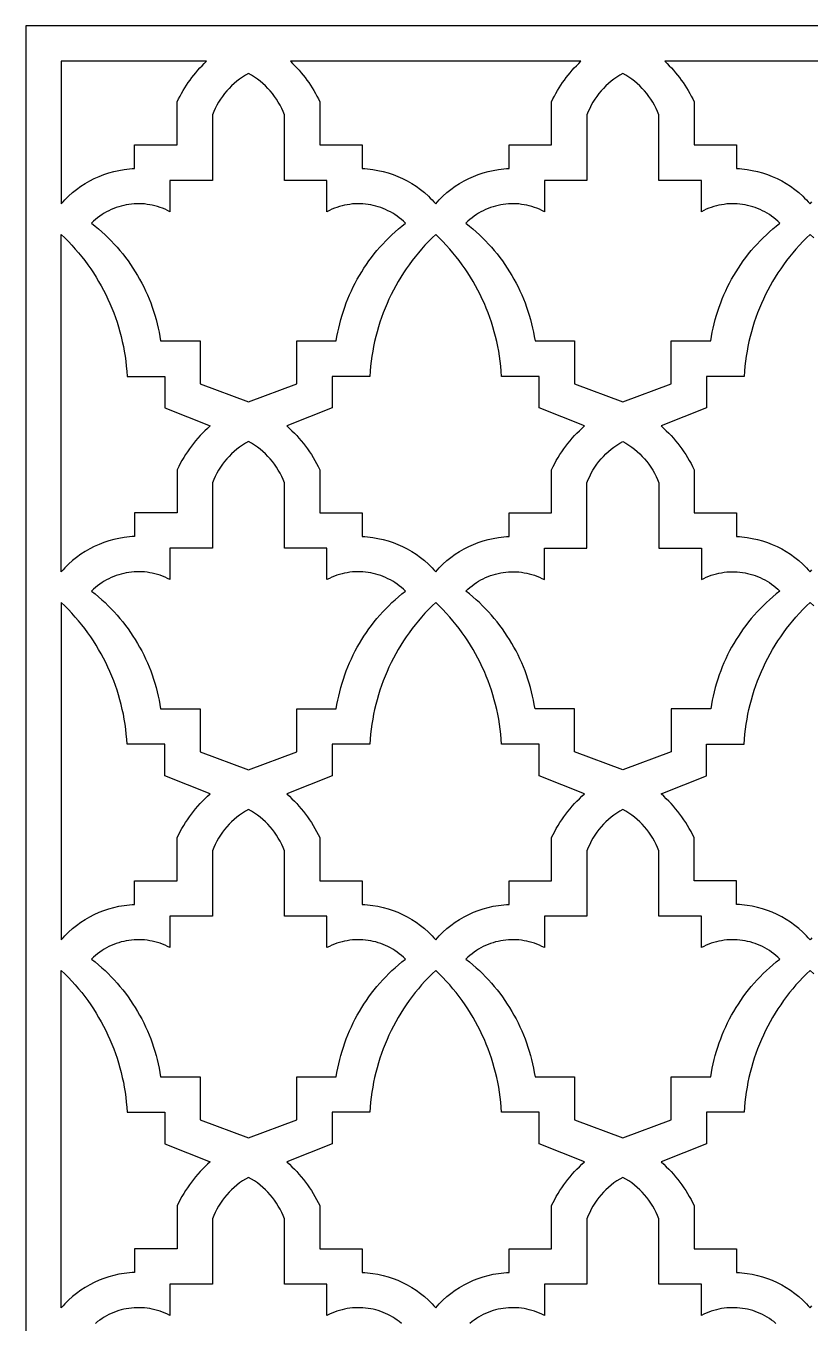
# Model space of a CAD drawing. Extents: x -87 to 87, y -146 to 146.
# Drawn here: x -86.5 to 0, y 2.7 to 145.8 of the extents above; entities that cross this region are included whole.
import ezdxf

# ---------------------------------------------------------------- set-up
doc = ezdxf.new("R2010")
doc.units = 0
doc.layers.get('0').update_dxf_attribs({"linetype": 'CONTINUOUS'})
doc.layers.add('COUCHE_1', color=18, linetype='CONTINUOUS')

msp = doc.modelspace()

# ---------------------------------------------------------------- linework, layer by layer
msp.add_lwpolyline([(-86.5, -145.85), (86.5, -145.85), (86.5, 145.85), (-86.5, 145.85)], close=True)
at = {"layer": 'COUCHE_1'}
for points in [[(-82.6, 126.22), (-82.41, 126.44), (-82.21, 126.65), (-81.8, 127.06), (-81.37, 127.45), (-80.92, 127.81), (-80.45, 128.15), (-79.97, 128.46), (-79.47, 128.75), (-78.96, 129.01), (-78.44, 129.25), (-77.9, 129.45), (-77.36, 129.63), (-76.8, 129.79), (-76.24, 129.91), (-75.67, 130.01), (-75.38, 130.05), (-75.09, 130.08), (-74.8, 130.1), (-74.51, 130.11), (-74.51, 132.71), (-69.82, 132.71), (-69.82, 137.49), (-69.66, 137.8), (-69.5, 138.11), (-69.34, 138.41), (-69.16, 138.71), (-68.98, 139.01), (-68.8, 139.3), (-68.6, 139.59), (-68.4, 139.87), (-68.2, 140.15), (-67.98, 140.42), (-67.76, 140.69), (-67.54, 140.95), (-67.31, 141.21), (-67.07, 141.46), (-66.83, 141.71), (-66.58, 141.95), (-82.6, 141.95)], [(-57.33, 141.95), (-57.08, 141.71), (-56.84, 141.46), (-56.6, 141.21), (-56.37, 140.95), (-56.14, 140.69), (-55.92, 140.42), (-55.71, 140.15), (-55.5, 139.87), (-55.3, 139.59), (-55.11, 139.3), (-54.92, 139.01), (-54.74, 138.71), (-54.57, 138.41), (-54.4, 138.11), (-54.24, 137.8), (-54.09, 137.49), (-54.09, 132.71), (-49.4, 132.71), (-49.4, 130.11), (-49.11, 130.1), (-48.82, 130.08), (-48.24, 130.01), (-47.67, 129.91), (-47.1, 129.79), (-46.55, 129.63), (-46, 129.45), (-45.47, 129.25), (-44.95, 129.01), (-44.44, 128.75), (-43.94, 128.46), (-43.46, 128.15), (-42.99, 127.81), (-42.54, 127.45), (-42.11, 127.06), (-41.9, 126.86), (-41.7, 126.65), (-41.5, 126.44), (-41.3, 126.22), (-41.11, 126.44), (-40.91, 126.65), (-40.5, 127.06), (-40.06, 127.45), (-39.61, 127.81), (-39.15, 128.15), (-38.67, 128.46), (-38.17, 128.75), (-37.66, 129.01), (-37.14, 129.25), (-36.6, 129.45), (-36.06, 129.63), (-35.5, 129.79), (-34.94, 129.91), (-34.37, 130.01), (-34.08, 130.05), (-33.79, 130.08), (-33.5, 130.1), (-33.21, 130.11), (-33.21, 132.71), (-28.51, 132.71), (-28.51, 137.49), (-28.36, 137.8), (-28.2, 138.11), (-28.03, 138.41), (-27.86, 138.71), (-27.68, 139.01), (-27.49, 139.3), (-27.3, 139.59), (-27.1, 139.87), (-26.89, 140.15), (-26.68, 140.42), (-26.46, 140.69), (-26.24, 140.95), (-26.01, 141.21), (-25.77, 141.46), (-25.52, 141.71), (-25.28, 141.95)], [(-79.27, 124.08), (-78.88, 123.77), (-78.51, 123.46), (-78.14, 123.14), (-77.78, 122.81), (-77.44, 122.48), (-77.1, 122.13), (-76.76, 121.78), (-76.44, 121.43), (-76.13, 121.06), (-75.82, 120.69), (-75.53, 120.31), (-75.24, 119.92), (-74.97, 119.53), (-74.7, 119.13), (-74.44, 118.73), (-74.2, 118.31), (-73.96, 117.9), (-73.73, 117.48), (-73.51, 117.05), (-73.31, 116.61), (-73.11, 116.18), (-72.92, 115.73), (-72.74, 115.29), (-72.58, 114.83), (-72.42, 114.38), (-72.28, 113.92), (-72.14, 113.45), (-72.02, 112.99), (-71.91, 112.51), (-71.81, 112.04), (-71.72, 111.56), (-71.64, 111.08), (-67.28, 111.08), (-67.28, 106.34), (-61.95, 104.35), (-56.63, 106.34), (-56.63, 111.08), (-52.27, 111.08), (-52.19, 111.56), (-52.1, 112.04), (-52, 112.51), (-51.89, 112.99), (-51.76, 113.45), (-51.63, 113.92), (-51.48, 114.38), (-51.33, 114.83), (-51.16, 115.29), (-50.99, 115.73), (-50.8, 116.18), (-50.6, 116.61), (-50.39, 117.05), (-50.18, 117.48), (-49.95, 117.9), (-49.71, 118.31), (-49.46, 118.73), (-49.21, 119.13), (-48.94, 119.53), (-48.66, 119.92), (-48.38, 120.31), (-48.08, 120.69), (-47.78, 121.06), (-47.46, 121.43), (-47.14, 121.78), (-46.81, 122.13), (-46.47, 122.48), (-46.12, 122.81), (-45.76, 123.14), (-45.4, 123.46), (-45.03, 123.77), (-44.64, 124.08), (-44.85, 124.3), (-45.08, 124.49), (-45.31, 124.68), (-45.55, 124.86), (-45.79, 125.03), (-46.04, 125.18), (-46.3, 125.33), (-46.56, 125.46), (-46.82, 125.59), (-47.09, 125.7), (-47.36, 125.8), (-47.63, 125.89), (-47.91, 125.97), (-48.19, 126.04), (-48.47, 126.1), (-48.76, 126.15), (-49.04, 126.18), (-49.33, 126.21), (-49.62, 126.22), (-49.91, 126.22), (-50.2, 126.22), (-50.49, 126.2), (-50.77, 126.16), (-51.06, 126.12), (-51.35, 126.07), (-51.63, 126), (-51.92, 125.92), (-52.2, 125.83), (-52.48, 125.73), (-52.75, 125.62), (-53.03, 125.49), (-53.29, 125.35), (-53.29, 128.81), (-57.99, 128.81), (-57.99, 136.03), (-58.13, 136.4), (-58.29, 136.75), (-58.47, 137.09), (-58.66, 137.43), (-58.86, 137.76), (-59.08, 138.07), (-59.31, 138.38), (-59.56, 138.68), (-59.82, 138.96), (-60.09, 139.23), (-60.37, 139.5), (-60.67, 139.75), (-60.97, 139.98), (-61.29, 140.2), (-61.62, 140.41), (-61.95, 140.61), (-62.29, 140.41), (-62.62, 140.2), (-62.93, 139.98), (-63.24, 139.75), (-63.54, 139.5), (-63.82, 139.23), (-64.09, 138.96), (-64.35, 138.68), (-64.59, 138.38), (-64.82, 138.07), (-65.04, 137.76), (-65.25, 137.43), (-65.44, 137.09), (-65.61, 136.75), (-65.77, 136.4), (-65.92, 136.03), (-65.92, 128.81), (-70.61, 128.81), (-70.61, 125.35), (-70.88, 125.49), (-71.15, 125.62), (-71.43, 125.73), (-71.71, 125.83), (-71.99, 125.92), (-72.27, 126), (-72.56, 126.07), (-72.85, 126.12), (-73.13, 126.16), (-73.42, 126.2), (-73.71, 126.22), (-74, 126.22), (-74.29, 126.22), (-74.58, 126.21), (-74.86, 126.18), (-75.15, 126.15), (-75.43, 126.1), (-75.72, 126.04), (-76, 125.97), (-76.27, 125.89), (-76.55, 125.8), (-76.82, 125.7), (-77.09, 125.59), (-77.35, 125.46), (-77.61, 125.33), (-77.86, 125.18), (-78.11, 125.03), (-78.36, 124.86), (-78.59, 124.68), (-78.83, 124.49), (-79.05, 124.3)], [(-37.97, 124.08), (-37.58, 123.77), (-37.21, 123.46), (-36.84, 123.14), (-36.48, 122.81), (-36.13, 122.48), (-35.79, 122.13), (-35.46, 121.78), (-35.14, 121.43), (-34.83, 121.06), (-34.52, 120.69), (-34.23, 120.31), (-33.94, 119.92), (-33.67, 119.53), (-33.4, 119.13), (-33.14, 118.73), (-32.89, 118.31), (-32.66, 117.9), (-32.43, 117.48), (-32.21, 117.05), (-32, 116.61), (-31.81, 116.18), (-31.62, 115.73), (-31.44, 115.29), (-31.28, 114.83), (-31.12, 114.38), (-30.98, 113.92), (-30.84, 113.45), (-30.72, 112.99), (-30.61, 112.51), (-30.51, 112.04), (-30.42, 111.56), (-30.34, 111.08), (-25.97, 111.08), (-25.97, 106.34), (-20.65, 104.35), (-15.33, 106.34), (-15.33, 111.08), (-10.96, 111.08), (-10.89, 111.56), (-10.8, 112.04), (-10.7, 112.51), (-10.58, 112.99), (-10.46, 113.45), (-10.33, 113.92), (-10.18, 114.38), (-10.03, 114.83), (-9.86, 115.29), (-9.68, 115.73), (-9.5, 116.18), (-9.3, 116.61), (-9.09, 117.05), (-8.87, 117.48), (-8.65, 117.9), (-8.41, 118.31), (-8.16, 118.73), (-7.9, 119.13), (-7.64, 119.53), (-7.36, 119.92), (-7.07, 120.31), (-6.78, 120.69), (-6.48, 121.06), (-6.16, 121.43), (-5.84, 121.78), (-5.51, 122.13), (-5.17, 122.48), (-4.82, 122.81), (-4.46, 123.14), (-4.1, 123.46), (-3.72, 123.77), (-3.34, 124.08), (-3.55, 124.3), (-3.78, 124.49), (-4.01, 124.68), (-4.25, 124.86), (-4.49, 125.03), (-4.74, 125.18), (-4.99, 125.33), (-5.25, 125.46), (-5.52, 125.59), (-5.78, 125.7), (-6.06, 125.8), (-6.33, 125.89), (-6.61, 125.97), (-6.89, 126.04), (-7.17, 126.1), (-7.45, 126.15), (-7.74, 126.18), (-8.03, 126.21), (-8.32, 126.22), (-8.61, 126.22), (-8.89, 126.22), (-9.18, 126.2), (-9.47, 126.16), (-9.76, 126.12), (-10.05, 126.07), (-10.33, 126), (-10.61, 125.92), (-10.9, 125.83), (-11.17, 125.73), (-11.45, 125.62), (-11.72, 125.49), (-11.99, 125.35), (-11.99, 128.81), (-16.68, 128.81), (-16.68, 136.03), (-16.83, 136.4), (-16.99, 136.75), (-17.17, 137.09), (-17.36, 137.43), (-17.56, 137.76), (-17.78, 138.07), (-18.01, 138.38), (-18.26, 138.68), (-18.52, 138.96), (-18.79, 139.23), (-19.07, 139.5), (-19.36, 139.75), (-19.67, 139.98), (-19.99, 140.2), (-20.31, 140.41), (-20.65, 140.61), (-20.99, 140.41), (-21.32, 140.2), (-21.63, 139.98), (-21.94, 139.75), (-22.23, 139.5), (-22.52, 139.23), (-22.79, 138.96), (-23.04, 138.68), (-23.29, 138.38), (-23.52, 138.07), (-23.74, 137.76), (-23.95, 137.43), (-24.14, 137.09), (-24.31, 136.75), (-24.47, 136.4), (-24.62, 136.03), (-24.62, 128.81), (-29.31, 128.81), (-29.31, 125.35), (-29.58, 125.49), (-29.85, 125.62), (-30.13, 125.73), (-30.41, 125.83), (-30.69, 125.92), (-30.97, 126), (-31.26, 126.07), (-31.54, 126.12), (-31.83, 126.16), (-32.12, 126.2), (-32.41, 126.22), (-32.7, 126.22), (-32.99, 126.22), (-33.27, 126.21), (-33.56, 126.18), (-33.85, 126.15), (-34.13, 126.1), (-34.41, 126.04), (-34.69, 125.97), (-34.97, 125.89), (-35.25, 125.8), (-35.52, 125.7), (-35.79, 125.59), (-36.05, 125.46), (-36.31, 125.33), (-36.56, 125.18), (-36.81, 125.03), (-37.05, 124.86), (-37.29, 124.68), (-37.52, 124.49), (-37.75, 124.3)], [(-82.6, 85.61), (-82.6, 122.83), (-82.2, 122.45), (-81.81, 122.05), (-81.43, 121.65), (-81.06, 121.23), (-80.7, 120.81), (-80.35, 120.38), (-80.01, 119.95), (-79.68, 119.5), (-79.36, 119.05), (-79.06, 118.59), (-78.76, 118.13), (-78.48, 117.66), (-78.21, 117.18), (-77.94, 116.7), (-77.7, 116.21), (-77.46, 115.71), (-77.23, 115.21), (-77.02, 114.7), (-76.82, 114.19), (-76.63, 113.68), (-76.45, 113.15), (-76.29, 112.63), (-76.14, 112.1), (-76, 111.57), (-75.87, 111.03), (-75.75, 110.49), (-75.65, 109.94), (-75.56, 109.4), (-75.49, 108.85), (-75.43, 108.29), (-75.38, 107.74), (-75.34, 107.18), (-71.17, 107.18), (-71.17, 103.71), (-66.19, 101.7), (-66.47, 101.44), (-66.75, 101.18), (-67.01, 100.91), (-67.28, 100.64), (-67.53, 100.35), (-67.78, 100.07), (-68.01, 99.77), (-68.25, 99.47), (-68.47, 99.17), (-68.69, 98.86), (-68.9, 98.54), (-69.1, 98.22), (-69.29, 97.89), (-69.47, 97.56), (-69.65, 97.22), (-69.82, 96.88), (-69.82, 92.1), (-74.51, 92.1), (-74.51, 89.5), (-74.8, 89.49), (-75.09, 89.47), (-75.38, 89.44), (-75.67, 89.4), (-76.24, 89.3), (-76.8, 89.18), (-77.36, 89.03), (-77.9, 88.84), (-78.44, 88.64), (-78.96, 88.4), (-79.47, 88.14), (-79.97, 87.85), (-80.45, 87.54), (-80.92, 87.2), (-81.37, 86.84), (-81.8, 86.45), (-82.21, 86.05), (-82.41, 85.83)], [(-57.72, 101.7), (-57.43, 101.44), (-57.16, 101.18), (-56.89, 100.91), (-56.63, 100.64), (-56.38, 100.35), (-56.13, 100.07), (-55.89, 99.77), (-55.66, 99.47), (-55.44, 99.17), (-55.22, 98.86), (-55.01, 98.54), (-54.81, 98.22), (-54.62, 97.89), (-54.43, 97.56), (-54.26, 97.22), (-54.09, 96.88), (-54.09, 92.1), (-49.4, 92.1), (-49.4, 89.5), (-49.11, 89.49), (-48.82, 89.47), (-48.24, 89.4), (-47.67, 89.3), (-47.1, 89.18), (-46.55, 89.03), (-46, 88.84), (-45.47, 88.64), (-44.95, 88.4), (-44.44, 88.14), (-43.94, 87.85), (-43.46, 87.54), (-42.99, 87.2), (-42.54, 86.84), (-42.11, 86.45), (-41.9, 86.25), (-41.7, 86.05), (-41.5, 85.83), (-41.3, 85.61), (-41.11, 85.83), (-40.91, 86.05), (-40.5, 86.45), (-40.06, 86.84), (-39.61, 87.2), (-39.15, 87.54), (-38.67, 87.85), (-38.17, 88.14), (-37.66, 88.4), (-37.14, 88.64), (-36.6, 88.84), (-36.06, 89.03), (-35.5, 89.18), (-34.94, 89.3), (-34.37, 89.4), (-34.08, 89.44), (-33.79, 89.47), (-33.5, 89.49), (-33.21, 89.5), (-33.21, 92.1), (-28.51, 92.1), (-28.51, 96.88), (-28.35, 97.22), (-28.17, 97.56), (-27.99, 97.89), (-27.79, 98.22), (-27.59, 98.54), (-27.38, 98.86), (-27.17, 99.17), (-26.94, 99.47), (-26.71, 99.77), (-26.47, 100.07), (-26.23, 100.35), (-25.97, 100.64), (-25.71, 100.91), (-25.44, 101.18), (-25.17, 101.44), (-24.89, 101.7), (-29.87, 103.71), (-29.87, 107.18), (-34.04, 107.18), (-34.07, 107.74), (-34.12, 108.29), (-34.19, 108.85), (-34.26, 109.4), (-34.35, 109.94), (-34.45, 110.49), (-34.57, 111.03), (-34.69, 111.57), (-34.83, 112.1), (-34.99, 112.63), (-35.15, 113.15), (-35.33, 113.68), (-35.52, 114.19), (-35.72, 114.7), (-35.93, 115.21), (-36.16, 115.71), (-36.39, 116.21), (-36.64, 116.7), (-36.9, 117.18), (-37.18, 117.66), (-37.46, 118.13), (-37.75, 118.59), (-38.06, 119.05), (-38.38, 119.5), (-38.7, 119.95), (-39.04, 120.38), (-39.39, 120.81), (-39.75, 121.23), (-40.13, 121.65), (-40.51, 122.05), (-40.9, 122.45), (-41.3, 122.83), (-41.7, 122.45), (-42.1, 122.05), (-42.48, 121.65), (-42.85, 121.23), (-43.21, 120.81), (-43.56, 120.38), (-43.9, 119.95), (-44.23, 119.5), (-44.55, 119.05), (-44.85, 118.59), (-45.15, 118.13), (-45.43, 117.66), (-45.7, 117.18), (-45.96, 116.7), (-46.21, 116.21), (-46.45, 115.71), (-46.67, 115.21), (-46.89, 114.7), (-47.09, 114.19), (-47.28, 113.68), (-47.45, 113.15), (-47.62, 112.63), (-47.77, 112.1), (-47.91, 111.57), (-48.04, 111.03), (-48.15, 110.49), (-48.25, 109.94), (-48.34, 109.4), (-48.42, 108.85), (-48.48, 108.29), (-48.53, 107.74), (-48.57, 107.18), (-52.73, 107.18), (-52.73, 103.71)], [(-79.27, 83.47), (-78.88, 83.16), (-78.51, 82.85), (-78.14, 82.53), (-77.78, 82.21), (-77.44, 81.87), (-77.1, 81.53), (-76.76, 81.18), (-76.44, 80.82), (-76.13, 80.45), (-75.82, 80.08), (-75.53, 79.7), (-75.24, 79.31), (-74.97, 78.92), (-74.7, 78.52), (-74.44, 78.12), (-74.2, 77.71), (-73.96, 77.29), (-73.73, 76.87), (-73.51, 76.44), (-73.31, 76.01), (-73.11, 75.57), (-72.92, 75.13), (-72.74, 74.68), (-72.58, 74.23), (-72.42, 73.77), (-72.28, 73.31), (-72.14, 72.84), (-72.02, 72.38), (-71.91, 71.9), (-71.81, 71.43), (-71.72, 70.95), (-71.64, 70.47), (-67.28, 70.47), (-67.28, 65.73), (-61.95, 63.74), (-56.63, 65.73), (-56.63, 70.47), (-52.27, 70.47), (-52.19, 70.95), (-52.1, 71.43), (-52, 71.9), (-51.89, 72.38), (-51.76, 72.84), (-51.63, 73.31), (-51.48, 73.77), (-51.33, 74.23), (-51.16, 74.68), (-50.99, 75.13), (-50.8, 75.57), (-50.6, 76.01), (-50.39, 76.44), (-50.18, 76.87), (-49.95, 77.29), (-49.71, 77.71), (-49.46, 78.12), (-49.21, 78.52), (-48.94, 78.92), (-48.66, 79.31), (-48.38, 79.7), (-48.08, 80.08), (-47.78, 80.45), (-47.46, 80.82), (-47.14, 81.18), (-46.81, 81.53), (-46.47, 81.87), (-46.12, 82.21), (-45.76, 82.53), (-45.4, 82.85), (-45.03, 83.16), (-44.64, 83.47), (-44.85, 83.69), (-45.08, 83.89), (-45.31, 84.07), (-45.55, 84.25), (-45.79, 84.42), (-46.04, 84.57), (-46.3, 84.72), (-46.56, 84.85), (-46.82, 84.98), (-47.09, 85.09), (-47.36, 85.19), (-47.63, 85.28), (-47.91, 85.36), (-48.19, 85.43), (-48.47, 85.49), (-48.76, 85.54), (-49.04, 85.58), (-49.33, 85.6), (-49.62, 85.61), (-49.91, 85.62), (-50.2, 85.61), (-50.49, 85.59), (-50.77, 85.56), (-51.06, 85.51), (-51.35, 85.46), (-51.63, 85.39), (-51.92, 85.31), (-52.2, 85.22), (-52.48, 85.12), (-52.75, 85.01), (-53.03, 84.88), (-53.29, 84.75), (-53.29, 88.2), (-57.99, 88.2), (-57.99, 95.43), (-58.13, 95.79), (-58.29, 96.14), (-58.47, 96.49), (-58.66, 96.82), (-58.86, 97.15), (-59.08, 97.47), (-59.31, 97.77), (-59.56, 98.07), (-59.82, 98.35), (-60.09, 98.63), (-60.37, 98.89), (-60.67, 99.14), (-60.97, 99.37), (-61.29, 99.6), (-61.62, 99.8), (-61.95, 100), (-62.29, 99.8), (-62.62, 99.6), (-62.93, 99.37), (-63.24, 99.14), (-63.54, 98.89), (-63.82, 98.63), (-64.09, 98.35), (-64.35, 98.07), (-64.59, 97.77), (-64.82, 97.47), (-65.04, 97.15), (-65.25, 96.82), (-65.44, 96.49), (-65.61, 96.14), (-65.77, 95.79), (-65.92, 95.43), (-65.92, 88.2), (-70.61, 88.2), (-70.61, 84.75), (-70.88, 84.88), (-71.15, 85.01), (-71.43, 85.12), (-71.71, 85.22), (-71.99, 85.31), (-72.27, 85.39), (-72.56, 85.46), (-72.85, 85.51), (-73.13, 85.56), (-73.42, 85.59), (-73.71, 85.61), (-74, 85.62), (-74.29, 85.61), (-74.58, 85.6), (-74.86, 85.58), (-75.15, 85.54), (-75.43, 85.49), (-75.72, 85.43), (-76, 85.36), (-76.27, 85.28), (-76.55, 85.19), (-76.82, 85.09), (-77.09, 84.98), (-77.35, 84.85), (-77.61, 84.72), (-77.86, 84.57), (-78.11, 84.42), (-78.36, 84.25), (-78.59, 84.07), (-78.83, 83.89), (-79.05, 83.69)], [(-30.34, 70.47), (-30.42, 70.95), (-30.51, 71.43), (-30.61, 71.9), (-30.72, 72.38), (-30.84, 72.84), (-30.98, 73.31), (-31.12, 73.77), (-31.28, 74.23), (-31.44, 74.68), (-31.62, 75.13), (-31.81, 75.57), (-32, 76.01), (-32.21, 76.44), (-32.43, 76.87), (-32.66, 77.29), (-32.89, 77.71), (-33.14, 78.12), (-33.4, 78.52), (-33.67, 78.92), (-33.94, 79.31), (-34.23, 79.7), (-34.52, 80.08), (-34.83, 80.45), (-35.14, 80.82), (-35.46, 81.18), (-35.79, 81.53), (-36.13, 81.87), (-36.48, 82.21), (-36.84, 82.53), (-37.21, 82.85), (-37.58, 83.16), (-37.97, 83.47), (-37.75, 83.69), (-37.52, 83.89), (-37.29, 84.07), (-37.05, 84.25), (-36.81, 84.42), (-36.56, 84.57), (-36.31, 84.72), (-36.05, 84.85), (-35.79, 84.98), (-35.52, 85.09), (-35.25, 85.19), (-34.97, 85.28), (-34.69, 85.36), (-34.41, 85.43), (-34.13, 85.49), (-33.85, 85.54), (-33.56, 85.58), (-33.27, 85.6), (-32.99, 85.61), (-32.7, 85.62), (-32.41, 85.61), (-32.12, 85.59), (-31.83, 85.56), (-31.54, 85.51), (-31.26, 85.46), (-30.97, 85.39), (-30.69, 85.31), (-30.41, 85.22), (-30.13, 85.12), (-29.85, 85.01), (-29.58, 84.88), (-29.31, 84.75), (-29.31, 88.2), (-24.62, 88.2), (-24.62, 95.43), (-24.47, 95.79), (-24.31, 96.14), (-24.14, 96.49), (-23.95, 96.82), (-23.74, 97.15), (-23.52, 97.47), (-23.29, 97.77), (-23.04, 98.07), (-22.79, 98.35), (-22.52, 98.63), (-22.23, 98.89), (-21.94, 99.14), (-21.63, 99.37), (-21.32, 99.6), (-20.99, 99.8), (-20.65, 100), (-20.31, 99.8), (-19.99, 99.6), (-19.67, 99.37), (-19.36, 99.14), (-19.07, 98.89), (-18.79, 98.63), (-18.52, 98.35), (-18.26, 98.07), (-18.01, 97.77), (-17.78, 97.47), (-17.56, 97.15), (-17.36, 96.82), (-17.17, 96.49), (-16.99, 96.14), (-16.83, 95.79), (-16.68, 95.43), (-16.68, 88.2), (-11.99, 88.2), (-11.99, 84.75), (-11.72, 84.88), (-11.45, 85.01), (-11.17, 85.12), (-10.9, 85.22), (-10.61, 85.31), (-10.33, 85.39), (-10.05, 85.46), (-9.76, 85.51), (-9.47, 85.56), (-9.18, 85.59), (-8.89, 85.61), (-8.61, 85.62), (-8.32, 85.61), (-8.03, 85.6), (-7.74, 85.58), (-7.45, 85.54), (-7.17, 85.49), (-6.89, 85.43), (-6.61, 85.36), (-6.33, 85.28), (-6.06, 85.19), (-5.78, 85.09), (-5.52, 84.98), (-5.25, 84.85), (-4.99, 84.72), (-4.74, 84.57), (-4.49, 84.42), (-4.25, 84.25), (-4.01, 84.07), (-3.78, 83.89), (-3.55, 83.69), (-3.34, 83.47), (-3.72, 83.16), (-4.1, 82.85), (-4.46, 82.53), (-4.82, 82.21), (-5.17, 81.87), (-5.51, 81.53), (-5.84, 81.18), (-6.16, 80.82), (-6.48, 80.45), (-6.78, 80.08), (-7.07, 79.7), (-7.36, 79.31), (-7.64, 78.92), (-7.9, 78.52), (-8.16, 78.12), (-8.41, 77.71), (-8.65, 77.29), (-8.87, 76.87), (-9.09, 76.44), (-9.3, 76.01), (-9.5, 75.57), (-9.68, 75.13), (-9.86, 74.68), (-10.03, 74.23), (-10.18, 73.77), (-10.33, 73.31), (-10.46, 72.84), (-10.58, 72.38), (-10.7, 71.9), (-10.8, 71.43), (-10.89, 70.95), (-10.96, 70.47), (-15.33, 70.47), (-15.33, 65.73), (-20.65, 63.74), (-25.97, 65.73), (-25.97, 70.47)], [(-82.6, 45), (-82.41, 45.22), (-82.21, 45.44), (-81.8, 45.85), (-81.37, 46.23), (-80.92, 46.59), (-80.45, 46.93), (-79.97, 47.24), (-79.47, 47.53), (-78.96, 47.79), (-78.44, 48.03), (-77.9, 48.24), (-77.36, 48.42), (-76.8, 48.57), (-76.24, 48.7), (-75.67, 48.79), (-75.38, 48.83), (-75.09, 48.86), (-74.8, 48.88), (-74.51, 48.9), (-74.51, 51.49), (-69.82, 51.49), (-69.82, 56.27), (-69.65, 56.61), (-69.47, 56.95), (-69.29, 57.28), (-69.1, 57.61), (-68.9, 57.93), (-68.69, 58.25), (-68.47, 58.56), (-68.25, 58.86), (-68.01, 59.16), (-67.78, 59.46), (-67.53, 59.75), (-67.28, 60.03), (-67.01, 60.3), (-66.75, 60.57), (-66.47, 60.83), (-66.19, 61.09), (-71.17, 63.1), (-71.17, 66.57), (-75.34, 66.57), (-75.38, 67.13), (-75.43, 67.69), (-75.49, 68.24), (-75.56, 68.79), (-75.65, 69.34), (-75.75, 69.88), (-75.87, 70.42), (-76, 70.96), (-76.14, 71.49), (-76.29, 72.02), (-76.45, 72.55), (-76.63, 73.07), (-76.82, 73.58), (-77.02, 74.09), (-77.23, 74.6), (-77.46, 75.1), (-77.7, 75.6), (-77.94, 76.09), (-78.21, 76.57), (-78.48, 77.05), (-78.76, 77.52), (-79.06, 77.98), (-79.36, 78.44), (-79.68, 78.89), (-80.01, 79.34), (-80.35, 79.77), (-80.7, 80.2), (-81.06, 80.62), (-81.43, 81.04), (-81.81, 81.44), (-82.2, 81.84), (-82.6, 82.22)], [(-57.72, 61.09), (-57.43, 60.83), (-57.16, 60.57), (-56.89, 60.3), (-56.63, 60.03), (-56.38, 59.75), (-56.13, 59.46), (-55.89, 59.16), (-55.66, 58.86), (-55.44, 58.56), (-55.22, 58.25), (-55.01, 57.93), (-54.81, 57.61), (-54.62, 57.28), (-54.43, 56.95), (-54.26, 56.61), (-54.09, 56.27), (-54.09, 51.49), (-49.4, 51.49), (-49.4, 48.9), (-49.11, 48.88), (-48.82, 48.86), (-48.24, 48.79), (-47.67, 48.7), (-47.1, 48.57), (-46.55, 48.42), (-46, 48.24), (-45.47, 48.03), (-44.95, 47.79), (-44.44, 47.53), (-43.94, 47.24), (-43.46, 46.93), (-42.99, 46.59), (-42.54, 46.23), (-42.11, 45.85), (-41.9, 45.64), (-41.7, 45.44), (-41.5, 45.22), (-41.3, 45), (-41.11, 45.22), (-40.91, 45.44), (-40.5, 45.85), (-40.06, 46.23), (-39.61, 46.59), (-39.15, 46.93), (-38.67, 47.24), (-38.17, 47.53), (-37.66, 47.79), (-37.14, 48.03), (-36.6, 48.24), (-36.06, 48.42), (-35.5, 48.57), (-34.94, 48.7), (-34.37, 48.79), (-34.08, 48.83), (-33.79, 48.86), (-33.5, 48.88), (-33.21, 48.9), (-33.21, 51.49), (-28.51, 51.49), (-28.51, 56.27), (-28.35, 56.61), (-28.17, 56.95), (-27.99, 57.28), (-27.79, 57.61), (-27.59, 57.93), (-27.38, 58.25), (-27.17, 58.56), (-26.94, 58.86), (-26.71, 59.16), (-26.47, 59.46), (-26.23, 59.75), (-25.97, 60.03), (-25.71, 60.3), (-25.44, 60.57), (-25.17, 60.83), (-24.89, 61.09), (-29.87, 63.1), (-29.87, 66.57), (-34.04, 66.57), (-34.07, 67.13), (-34.12, 67.69), (-34.19, 68.24), (-34.26, 68.79), (-34.35, 69.34), (-34.45, 69.88), (-34.57, 70.42), (-34.69, 70.96), (-34.83, 71.49), (-34.99, 72.02), (-35.15, 72.55), (-35.33, 73.07), (-35.52, 73.58), (-35.72, 74.09), (-35.93, 74.6), (-36.16, 75.1), (-36.39, 75.6), (-36.64, 76.09), (-36.9, 76.57), (-37.18, 77.05), (-37.46, 77.52), (-37.75, 77.98), (-38.06, 78.44), (-38.38, 78.89), (-38.7, 79.34), (-39.04, 79.77), (-39.39, 80.2), (-39.75, 80.62), (-40.13, 81.04), (-40.51, 81.44), (-40.9, 81.84), (-41.3, 82.22), (-41.7, 81.84), (-42.1, 81.44), (-42.48, 81.04), (-42.85, 80.62), (-43.21, 80.2), (-43.56, 79.77), (-43.9, 79.34), (-44.23, 78.89), (-44.55, 78.44), (-44.85, 77.98), (-45.15, 77.52), (-45.43, 77.05), (-45.7, 76.57), (-45.96, 76.09), (-46.21, 75.6), (-46.45, 75.1), (-46.67, 74.6), (-46.89, 74.09), (-47.09, 73.58), (-47.28, 73.07), (-47.45, 72.55), (-47.62, 72.02), (-47.77, 71.49), (-47.91, 70.96), (-48.04, 70.42), (-48.15, 69.88), (-48.25, 69.34), (-48.34, 68.79), (-48.42, 68.24), (-48.48, 67.69), (-48.53, 67.13), (-48.57, 66.57), (-52.73, 66.57), (-52.73, 63.1)], [(-71.64, 29.86), (-67.28, 29.86), (-67.28, 25.12), (-61.95, 23.13), (-56.63, 25.12), (-56.63, 29.86), (-52.27, 29.86), (-52.19, 30.34), (-52.1, 30.82), (-52, 31.3), (-51.89, 31.77), (-51.76, 32.24), (-51.63, 32.7), (-51.48, 33.16), (-51.33, 33.62), (-51.16, 34.07), (-50.99, 34.52), (-50.8, 34.96), (-50.6, 35.4), (-50.39, 35.83), (-50.18, 36.26), (-49.95, 36.68), (-49.71, 37.1), (-49.46, 37.51), (-49.21, 37.91), (-48.94, 38.31), (-48.66, 38.7), (-48.38, 39.09), (-48.08, 39.47), (-47.78, 39.84), (-47.46, 40.21), (-47.14, 40.57), (-46.81, 40.92), (-46.47, 41.26), (-46.12, 41.6), (-45.76, 41.92), (-45.4, 42.24), (-45.03, 42.56), (-44.64, 42.87), (-44.85, 43.08), (-45.08, 43.28), (-45.31, 43.46), (-45.55, 43.64), (-45.79, 43.81), (-46.04, 43.96), (-46.3, 44.11), (-46.56, 44.24), (-46.82, 44.37), (-47.09, 44.48), (-47.36, 44.58), (-47.63, 44.67), (-47.91, 44.76), (-48.19, 44.82), (-48.47, 44.88), (-48.76, 44.93), (-49.04, 44.97), (-49.33, 44.99), (-49.62, 45.01), (-49.91, 45.01), (-50.2, 45), (-50.49, 44.98), (-50.77, 44.95), (-51.06, 44.9), (-51.35, 44.85), (-51.63, 44.78), (-51.92, 44.7), (-52.2, 44.61), (-52.48, 44.51), (-52.75, 44.4), (-53.03, 44.27), (-53.29, 44.14), (-53.29, 47.59), (-57.99, 47.59), (-57.99, 54.82), (-58.13, 55.18), (-58.29, 55.53), (-58.47, 55.88), (-58.66, 56.21), (-58.86, 56.54), (-59.08, 56.86), (-59.31, 57.16), (-59.56, 57.46), (-59.82, 57.74), (-60.09, 58.02), (-60.37, 58.28), (-60.67, 58.53), (-60.97, 58.76), (-61.29, 58.99), (-61.62, 59.2), (-61.95, 59.39), (-62.29, 59.2), (-62.62, 58.99), (-62.93, 58.76), (-63.24, 58.53), (-63.54, 58.28), (-63.82, 58.02), (-64.09, 57.74), (-64.35, 57.46), (-64.59, 57.16), (-64.82, 56.86), (-65.04, 56.54), (-65.25, 56.21), (-65.44, 55.88), (-65.61, 55.53), (-65.77, 55.18), (-65.92, 54.82), (-65.92, 47.59), (-70.61, 47.59), (-70.61, 44.14), (-70.88, 44.27), (-71.15, 44.4), (-71.43, 44.51), (-71.71, 44.61), (-71.99, 44.7), (-72.27, 44.78), (-72.56, 44.85), (-72.85, 44.9), (-73.13, 44.95), (-73.42, 44.98), (-73.71, 45), (-74, 45.01), (-74.29, 45.01), (-74.58, 44.99), (-74.86, 44.97), (-75.15, 44.93), (-75.43, 44.88), (-75.72, 44.82), (-76, 44.76), (-76.27, 44.67), (-76.55, 44.58), (-76.82, 44.48), (-77.09, 44.37), (-77.35, 44.24), (-77.61, 44.11), (-77.86, 43.96), (-78.11, 43.81), (-78.36, 43.64), (-78.59, 43.46), (-78.83, 43.28), (-79.05, 43.08), (-79.27, 42.87), (-78.88, 42.56), (-78.51, 42.24), (-78.14, 41.92), (-77.78, 41.6), (-77.44, 41.26), (-77.1, 40.92), (-76.76, 40.57), (-76.44, 40.21), (-76.13, 39.84), (-75.82, 39.47), (-75.53, 39.09), (-75.24, 38.7), (-74.97, 38.31), (-74.7, 37.91), (-74.44, 37.51), (-74.2, 37.1), (-73.96, 36.68), (-73.73, 36.26), (-73.51, 35.83), (-73.31, 35.4), (-73.11, 34.96), (-72.92, 34.52), (-72.74, 34.07), (-72.58, 33.62), (-72.42, 33.16), (-72.28, 32.7), (-72.14, 32.24), (-72.02, 31.77), (-71.91, 31.3), (-71.81, 30.82), (-71.72, 30.34)], [(-30.34, 29.86), (-25.97, 29.86), (-25.97, 25.12), (-20.65, 23.13), (-15.33, 25.12), (-15.33, 29.86), (-10.96, 29.86), (-10.89, 30.34), (-10.8, 30.82), (-10.7, 31.3), (-10.58, 31.77), (-10.46, 32.24), (-10.33, 32.7), (-10.18, 33.16), (-10.03, 33.62), (-9.86, 34.07), (-9.68, 34.52), (-9.5, 34.96), (-9.3, 35.4), (-9.09, 35.83), (-8.87, 36.26), (-8.65, 36.68), (-8.41, 37.1), (-8.16, 37.51), (-7.9, 37.91), (-7.64, 38.31), (-7.36, 38.7), (-7.07, 39.09), (-6.78, 39.47), (-6.48, 39.84), (-6.16, 40.21), (-5.84, 40.57), (-5.51, 40.92), (-5.17, 41.26), (-4.82, 41.6), (-4.46, 41.92), (-4.1, 42.24), (-3.72, 42.56), (-3.34, 42.87), (-3.55, 43.08), (-3.78, 43.28), (-4.01, 43.46), (-4.25, 43.64), (-4.49, 43.81), (-4.74, 43.96), (-4.99, 44.11), (-5.25, 44.24), (-5.52, 44.37), (-5.78, 44.48), (-6.06, 44.58), (-6.33, 44.67), (-6.61, 44.76), (-6.89, 44.82), (-7.17, 44.88), (-7.45, 44.93), (-7.74, 44.97), (-8.03, 44.99), (-8.32, 45.01), (-8.61, 45.01), (-8.89, 45), (-9.18, 44.98), (-9.47, 44.95), (-9.76, 44.9), (-10.05, 44.85), (-10.33, 44.78), (-10.61, 44.7), (-10.9, 44.61), (-11.17, 44.51), (-11.45, 44.4), (-11.72, 44.27), (-11.99, 44.14), (-11.99, 47.59), (-16.68, 47.59), (-16.68, 54.82), (-16.83, 55.18), (-16.99, 55.53), (-17.17, 55.88), (-17.36, 56.21), (-17.56, 56.54), (-17.78, 56.86), (-18.01, 57.16), (-18.26, 57.46), (-18.52, 57.74), (-18.79, 58.02), (-19.07, 58.28), (-19.36, 58.53), (-19.67, 58.76), (-19.99, 58.99), (-20.31, 59.2), (-20.65, 59.39), (-20.99, 59.2), (-21.32, 58.99), (-21.63, 58.76), (-21.94, 58.53), (-22.23, 58.28), (-22.52, 58.02), (-22.79, 57.74), (-23.04, 57.46), (-23.29, 57.16), (-23.52, 56.86), (-23.74, 56.54), (-23.95, 56.21), (-24.14, 55.88), (-24.31, 55.53), (-24.47, 55.18), (-24.62, 54.82), (-24.62, 47.59), (-29.31, 47.59), (-29.31, 44.14), (-29.58, 44.27), (-29.85, 44.4), (-30.13, 44.51), (-30.41, 44.61), (-30.69, 44.7), (-30.97, 44.78), (-31.26, 44.85), (-31.54, 44.9), (-31.83, 44.95), (-32.12, 44.98), (-32.41, 45), (-32.7, 45.01), (-32.99, 45.01), (-33.27, 44.99), (-33.56, 44.97), (-33.85, 44.93), (-34.13, 44.88), (-34.41, 44.82), (-34.69, 44.76), (-34.97, 44.67), (-35.25, 44.58), (-35.52, 44.48), (-35.79, 44.37), (-36.05, 44.24), (-36.31, 44.11), (-36.56, 43.96), (-36.81, 43.81), (-37.05, 43.64), (-37.29, 43.46), (-37.52, 43.28), (-37.75, 43.08), (-37.97, 42.87), (-37.58, 42.56), (-37.21, 42.24), (-36.84, 41.92), (-36.48, 41.6), (-36.13, 41.26), (-35.79, 40.92), (-35.46, 40.57), (-35.14, 40.21), (-34.83, 39.84), (-34.52, 39.47), (-34.23, 39.09), (-33.94, 38.7), (-33.67, 38.31), (-33.4, 37.91), (-33.14, 37.51), (-32.89, 37.1), (-32.66, 36.68), (-32.43, 36.26), (-32.21, 35.83), (-32, 35.4), (-31.81, 34.96), (-31.62, 34.52), (-31.44, 34.07), (-31.28, 33.62), (-31.12, 33.16), (-30.98, 32.7), (-30.84, 32.24), (-30.72, 31.77), (-30.61, 31.3), (-30.51, 30.82), (-30.42, 30.34)], [(-82.6, 4.4), (-82.6, 41.62), (-82.2, 41.23), (-81.81, 40.83), (-81.43, 40.43), (-81.06, 40.02), (-80.7, 39.59), (-80.35, 39.17), (-80.01, 38.73), (-79.68, 38.29), (-79.36, 37.83), (-79.06, 37.38), (-78.76, 36.91), (-78.48, 36.44), (-78.21, 35.96), (-77.94, 35.48), (-77.7, 34.99), (-77.46, 34.49), (-77.23, 33.99), (-77.02, 33.49), (-76.82, 32.97), (-76.63, 32.46), (-76.45, 31.94), (-76.29, 31.41), (-76.14, 30.88), (-76, 30.35), (-75.87, 29.81), (-75.75, 29.27), (-75.65, 28.73), (-75.56, 28.18), (-75.49, 27.63), (-75.43, 27.08), (-75.38, 26.52), (-75.34, 25.96), (-71.17, 25.96), (-71.17, 22.49), (-66.19, 20.48), (-66.47, 20.23), (-66.75, 19.96), (-67.01, 19.69), (-67.28, 19.42), (-67.53, 19.14), (-67.78, 18.85), (-68.01, 18.55), (-68.25, 18.26), (-68.47, 17.95), (-68.69, 17.64), (-68.9, 17.32), (-69.1, 17), (-69.29, 16.67), (-69.47, 16.34), (-69.65, 16), (-69.82, 15.66), (-69.82, 10.88), (-74.51, 10.88), (-74.51, 8.29), (-74.8, 8.27), (-75.09, 8.25), (-75.38, 8.22), (-75.67, 8.18), (-76.24, 8.09), (-76.8, 7.96), (-77.36, 7.81), (-77.9, 7.63), (-78.44, 7.42), (-78.96, 7.18), (-79.47, 6.92), (-79.97, 6.64), (-80.45, 6.32), (-80.92, 5.98), (-81.37, 5.62), (-81.8, 5.24), (-82.21, 4.83), (-82.41, 4.61)], [(-49.4, 8.29), (-49.11, 8.27), (-48.82, 8.25), (-48.24, 8.18), (-47.67, 8.09), (-47.1, 7.96), (-46.55, 7.81), (-46, 7.63), (-45.47, 7.42), (-44.95, 7.18), (-44.44, 6.92), (-43.94, 6.64), (-43.46, 6.32), (-42.99, 5.98), (-42.54, 5.62), (-42.11, 5.24), (-41.9, 5.04), (-41.7, 4.83), (-41.5, 4.61), (-41.3, 4.4), (-41.11, 4.61), (-40.91, 4.83), (-40.5, 5.24), (-40.06, 5.62), (-39.61, 5.98), (-39.15, 6.32), (-38.67, 6.64), (-38.17, 6.92), (-37.66, 7.18), (-37.14, 7.42), (-36.6, 7.63), (-36.06, 7.81), (-35.5, 7.96), (-34.94, 8.09), (-34.37, 8.18), (-34.08, 8.22), (-33.79, 8.25), (-33.5, 8.27), (-33.21, 8.29), (-33.21, 10.88), (-28.51, 10.88), (-28.51, 15.66), (-28.35, 16), (-28.17, 16.34), (-27.99, 16.67), (-27.79, 17), (-27.59, 17.32), (-27.38, 17.64), (-27.17, 17.95), (-26.94, 18.26), (-26.71, 18.55), (-26.47, 18.85), (-26.23, 19.14), (-25.97, 19.42), (-25.71, 19.69), (-25.44, 19.96), (-25.17, 20.23), (-24.89, 20.48), (-29.87, 22.49), (-29.87, 25.96), (-34.04, 25.96), (-34.07, 26.52), (-34.12, 27.08), (-34.19, 27.63), (-34.26, 28.18), (-34.35, 28.73), (-34.45, 29.27), (-34.57, 29.81), (-34.69, 30.35), (-34.83, 30.88), (-34.99, 31.41), (-35.15, 31.94), (-35.33, 32.46), (-35.52, 32.97), (-35.72, 33.49), (-35.93, 33.99), (-36.16, 34.49), (-36.39, 34.99), (-36.64, 35.48), (-36.9, 35.96), (-37.18, 36.44), (-37.46, 36.91), (-37.75, 37.38), (-38.06, 37.83), (-38.38, 38.29), (-38.7, 38.73), (-39.04, 39.17), (-39.39, 39.59), (-39.75, 40.02), (-40.13, 40.43), (-40.51, 40.83), (-40.9, 41.23), (-41.3, 41.62), (-41.7, 41.23), (-42.1, 40.83), (-42.48, 40.43), (-42.85, 40.02), (-43.21, 39.59), (-43.56, 39.17), (-43.9, 38.73), (-44.23, 38.29), (-44.55, 37.83), (-44.85, 37.38), (-45.15, 36.91), (-45.43, 36.44), (-45.7, 35.96), (-45.96, 35.48), (-46.21, 34.99), (-46.45, 34.49), (-46.67, 33.99), (-46.89, 33.49), (-47.09, 32.97), (-47.28, 32.46), (-47.45, 31.94), (-47.62, 31.41), (-47.77, 30.88), (-47.91, 30.35), (-48.04, 29.81), (-48.15, 29.27), (-48.25, 28.73), (-48.34, 28.18), (-48.42, 27.63), (-48.48, 27.08), (-48.53, 26.52), (-48.57, 25.96), (-52.73, 25.96), (-52.73, 22.49), (-57.72, 20.48), (-57.43, 20.23), (-57.16, 19.96), (-56.89, 19.69), (-56.63, 19.42), (-56.38, 19.14), (-56.13, 18.85), (-55.89, 18.55), (-55.66, 18.26), (-55.44, 17.95), (-55.22, 17.64), (-55.01, 17.32), (-54.81, 17), (-54.62, 16.67), (-54.43, 16.34), (-54.26, 16), (-54.09, 15.66), (-54.09, 10.88), (-49.4, 10.88)]]:
    msp.add_lwpolyline(points, close=True, dxfattribs=at)
for points in [[(16.03, 141.95), (-16.03, 141.95), (-15.78, 141.71), (-15.53, 141.46), (-15.3, 141.21), (-15.07, 140.95), (-14.84, 140.69), (-14.62, 140.42), (-14.41, 140.15), (-14.2, 139.87), (-14, 139.59), (-13.81, 139.3), (-13.62, 139.01), (-13.44, 138.71), (-13.27, 138.41), (-13.1, 138.11), (-12.94, 137.8), (-12.79, 137.49), (-12.79, 132.71), (-8.1, 132.71), (-8.1, 130.11), (-7.8, 130.1), (-7.51, 130.08), (-6.94, 130.01), (-6.37, 129.91), (-5.8, 129.79), (-5.25, 129.63), (-4.7, 129.45), (-4.17, 129.25), (-3.64, 129.01), (-3.13, 128.75), (-2.64, 128.46), (-2.15, 128.15), (-1.69, 127.81), (-1.24, 127.45), (-0.81, 127.06), (-0.6, 126.86), (-0.39, 126.65), (-0.19, 126.44), (0, 126.22), (0.19, 126.44)], [(0.4, 122.45), (0, 122.83), (-0.4, 122.45), (-0.79, 122.05), (-1.18, 121.65), (-1.55, 121.23), (-1.91, 120.81), (-2.26, 120.38), (-2.6, 119.95), (-2.93, 119.5), (-3.24, 119.05), (-3.55, 118.59), (-3.84, 118.13), (-4.13, 117.66), (-4.4, 117.18), (-4.66, 116.7), (-4.91, 116.21), (-5.15, 115.71), (-5.37, 115.21), (-5.58, 114.7), (-5.79, 114.19), (-5.98, 113.68), (-6.15, 113.15), (-6.32, 112.63), (-6.47, 112.1), (-6.61, 111.57), (-6.74, 111.03), (-6.85, 110.49), (-6.95, 109.94), (-7.04, 109.4), (-7.12, 108.85), (-7.18, 108.29), (-7.23, 107.74), (-7.26, 107.18), (-11.43, 107.18), (-11.43, 103.71), (-16.41, 101.7), (-16.13, 101.44), (-15.86, 101.18), (-15.59, 100.91), (-15.33, 100.64), (-15.08, 100.35), (-14.83, 100.07), (-14.59, 99.77), (-14.36, 99.47), (-14.13, 99.17), (-13.92, 98.86), (-13.71, 98.54), (-13.51, 98.22), (-13.32, 97.89), (-13.13, 97.56), (-12.96, 97.22), (-12.79, 96.88), (-12.79, 92.1), (-8.1, 92.1), (-8.1, 89.5), (-7.8, 89.49), (-7.51, 89.47), (-6.94, 89.4), (-6.37, 89.3), (-5.8, 89.18), (-5.25, 89.03), (-4.7, 88.84), (-4.17, 88.64), (-3.64, 88.4), (-3.13, 88.14), (-2.64, 87.85), (-2.15, 87.54), (-1.69, 87.2), (-1.24, 86.84), (-0.81, 86.45), (-0.6, 86.25), (-0.39, 86.05), (-0.19, 85.83), (0, 85.61), (0.19, 85.83)], [(0.19, 45.22), (0, 45), (-0.19, 45.22), (-0.39, 45.44), (-0.6, 45.64), (-0.81, 45.85), (-1.24, 46.23), (-1.69, 46.59), (-2.15, 46.93), (-2.64, 47.24), (-3.13, 47.53), (-3.64, 47.79), (-4.17, 48.03), (-4.7, 48.24), (-5.25, 48.42), (-5.8, 48.57), (-6.37, 48.7), (-6.94, 48.79), (-7.51, 48.86), (-7.8, 48.88), (-8.1, 48.9), (-8.1, 51.49), (-12.79, 51.49), (-12.79, 56.27), (-12.96, 56.61), (-13.13, 56.95), (-13.32, 57.28), (-13.51, 57.61), (-13.71, 57.93), (-13.92, 58.25), (-14.13, 58.56), (-14.36, 58.86), (-14.59, 59.16), (-14.83, 59.46), (-15.08, 59.75), (-15.33, 60.03), (-15.59, 60.3), (-15.86, 60.57), (-16.13, 60.83), (-16.41, 61.09), (-11.43, 63.1), (-11.43, 66.57), (-7.26, 66.57), (-7.23, 67.13), (-7.18, 67.69), (-7.12, 68.24), (-7.04, 68.79), (-6.95, 69.34), (-6.85, 69.88), (-6.74, 70.42), (-6.61, 70.96), (-6.47, 71.49), (-6.32, 72.02), (-6.15, 72.55), (-5.98, 73.07), (-5.79, 73.58), (-5.58, 74.09), (-5.37, 74.6), (-5.15, 75.1), (-4.91, 75.6), (-4.66, 76.09), (-4.4, 76.57), (-4.13, 77.05), (-3.84, 77.52), (-3.55, 77.98), (-3.24, 78.44), (-2.93, 78.89), (-2.6, 79.34), (-2.26, 79.77), (-1.91, 80.2), (-1.55, 80.62), (-1.18, 81.04), (-0.79, 81.44), (-0.4, 81.84), (0, 82.22), (0.4, 81.84)], [(0.4, 41.23), (0, 41.62), (-0.4, 41.23), (-0.79, 40.83), (-1.18, 40.43), (-1.55, 40.02), (-1.91, 39.59), (-2.26, 39.17), (-2.6, 38.73), (-2.93, 38.29), (-3.24, 37.83), (-3.55, 37.38), (-3.84, 36.91), (-4.13, 36.44), (-4.4, 35.96), (-4.66, 35.48), (-4.91, 34.99), (-5.15, 34.49), (-5.37, 33.99), (-5.58, 33.49), (-5.79, 32.97), (-5.98, 32.46), (-6.15, 31.94), (-6.32, 31.41), (-6.47, 30.88), (-6.61, 30.35), (-6.74, 29.81), (-6.85, 29.27), (-6.95, 28.73), (-7.04, 28.18), (-7.12, 27.63), (-7.18, 27.08), (-7.23, 26.52), (-7.26, 25.96), (-11.43, 25.96), (-11.43, 22.49), (-16.41, 20.48), (-16.13, 20.23), (-15.86, 19.96), (-15.59, 19.69), (-15.33, 19.42), (-15.08, 19.14), (-14.83, 18.85), (-14.59, 18.55), (-14.36, 18.26), (-14.13, 17.95), (-13.92, 17.64), (-13.71, 17.32), (-13.51, 17), (-13.32, 16.67), (-13.13, 16.34), (-12.96, 16), (-12.79, 15.66), (-12.79, 10.88), (-8.1, 10.88), (-8.1, 8.29), (-7.8, 8.27), (-7.51, 8.25), (-6.94, 8.18), (-6.37, 8.09), (-5.8, 7.96), (-5.25, 7.81), (-4.7, 7.63), (-4.17, 7.42), (-3.64, 7.18), (-3.13, 6.92), (-2.64, 6.64), (-2.15, 6.32), (-1.69, 5.98), (-1.24, 5.62), (-0.81, 5.24), (-0.6, 5.04), (-0.39, 4.83), (-0.19, 4.61), (0, 4.4), (0.19, 4.61)], [(-45.08, 2.67), (-45.31, 2.86), (-45.55, 3.03), (-45.79, 3.2), (-46.04, 3.36), (-46.3, 3.5), (-46.56, 3.64), (-46.82, 3.76), (-47.09, 3.87), (-47.36, 3.97), (-47.63, 4.07), (-47.91, 4.15), (-48.19, 4.22), (-48.47, 4.27), (-48.76, 4.32), (-49.04, 4.36), (-49.33, 4.38), (-49.62, 4.4), (-49.91, 4.4), (-50.2, 4.39), (-50.49, 4.37), (-50.77, 4.34), (-51.06, 4.29), (-51.35, 4.24), (-51.63, 4.17), (-51.92, 4.1), (-52.2, 4.01), (-52.48, 3.9), (-52.75, 3.79), (-53.03, 3.67), (-53.29, 3.53), (-53.29, 6.99), (-57.99, 6.99), (-57.99, 14.21), (-58.13, 14.57), (-58.29, 14.92), (-58.47, 15.27), (-58.66, 15.6), (-58.86, 15.93), (-59.08, 16.25), (-59.31, 16.55), (-59.56, 16.85), (-59.82, 17.14), (-60.09, 17.41), (-60.37, 17.67), (-60.67, 17.92), (-60.97, 18.16), (-61.29, 18.38), (-61.62, 18.59), (-61.95, 18.78), (-62.29, 18.59), (-62.62, 18.38), (-62.93, 18.16), (-63.24, 17.92), (-63.54, 17.67), (-63.82, 17.41), (-64.09, 17.14), (-64.35, 16.85), (-64.59, 16.55), (-64.82, 16.25), (-65.04, 15.93), (-65.25, 15.6), (-65.44, 15.27), (-65.61, 14.92), (-65.77, 14.57), (-65.92, 14.21), (-65.92, 6.99), (-70.61, 6.99), (-70.61, 3.53), (-70.88, 3.67), (-71.15, 3.79), (-71.43, 3.9), (-71.71, 4.01), (-71.99, 4.1), (-72.27, 4.17), (-72.56, 4.24), (-72.85, 4.29), (-73.13, 4.34), (-73.42, 4.37), (-73.71, 4.39), (-74, 4.4), (-74.29, 4.4), (-74.58, 4.38), (-74.86, 4.36), (-75.15, 4.32), (-75.43, 4.27), (-75.72, 4.22), (-76, 4.15), (-76.27, 4.07), (-76.55, 3.97), (-76.82, 3.87), (-77.09, 3.76), (-77.35, 3.64), (-77.61, 3.5), (-77.86, 3.36), (-78.11, 3.2), (-78.36, 3.03), (-78.59, 2.86), (-78.83, 2.67)], [(-3.78, 2.67), (-4.01, 2.86), (-4.25, 3.03), (-4.49, 3.2), (-4.74, 3.36), (-4.99, 3.5), (-5.25, 3.64), (-5.52, 3.76), (-5.78, 3.87), (-6.06, 3.97), (-6.33, 4.07), (-6.61, 4.15), (-6.89, 4.22), (-7.17, 4.27), (-7.45, 4.32), (-7.74, 4.36), (-8.03, 4.38), (-8.32, 4.4), (-8.61, 4.4), (-8.89, 4.39), (-9.18, 4.37), (-9.47, 4.34), (-9.76, 4.29), (-10.05, 4.24), (-10.33, 4.17), (-10.61, 4.1), (-10.9, 4.01), (-11.17, 3.9), (-11.45, 3.79), (-11.72, 3.67), (-11.99, 3.53), (-11.99, 6.99), (-16.68, 6.99), (-16.68, 14.21), (-16.83, 14.57), (-16.99, 14.92), (-17.17, 15.27), (-17.36, 15.6), (-17.56, 15.93), (-17.78, 16.25), (-18.01, 16.55), (-18.26, 16.85), (-18.52, 17.14), (-18.79, 17.41), (-19.07, 17.67), (-19.36, 17.92), (-19.67, 18.16), (-19.99, 18.38), (-20.31, 18.59), (-20.65, 18.78), (-20.99, 18.59), (-21.32, 18.38), (-21.63, 18.16), (-21.94, 17.92), (-22.23, 17.67), (-22.52, 17.41), (-22.79, 17.14), (-23.04, 16.85), (-23.29, 16.55), (-23.52, 16.25), (-23.74, 15.93), (-23.95, 15.6), (-24.14, 15.27), (-24.31, 14.92), (-24.47, 14.57), (-24.62, 14.21), (-24.62, 6.99), (-29.31, 6.99), (-29.31, 3.53), (-29.58, 3.67), (-29.85, 3.79), (-30.13, 3.9), (-30.41, 4.01), (-30.69, 4.1), (-30.97, 4.17), (-31.26, 4.24), (-31.54, 4.29), (-31.83, 4.34), (-32.12, 4.37), (-32.41, 4.39), (-32.7, 4.4), (-32.99, 4.4), (-33.27, 4.38), (-33.56, 4.36), (-33.85, 4.32), (-34.13, 4.27), (-34.41, 4.22), (-34.69, 4.15), (-34.97, 4.07), (-35.25, 3.97), (-35.52, 3.87), (-35.79, 3.76), (-36.05, 3.64), (-36.31, 3.5), (-36.56, 3.36), (-36.81, 3.2), (-37.05, 3.03), (-37.29, 2.86), (-37.52, 2.67)]]:
    msp.add_lwpolyline(points, dxfattribs=at)

doc.saveas('drawing.dxf')
